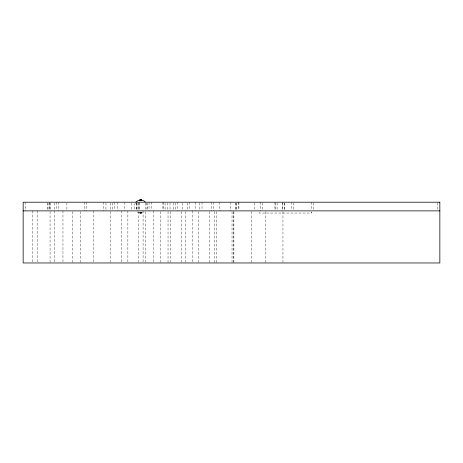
<?xml version="1.0" encoding="UTF-8"?>
<svg xmlns="http://www.w3.org/2000/svg" width="463" height="463" viewBox="0 0 463 463"><rect width="100%" height="100%" fill="white"/><g stroke="black" fill="none" stroke-linecap="round" stroke-linejoin="round"><path stroke-width="0.35" stroke-dasharray="2.31 1.74" d="M311.205 213.049L311.205 211.967L311.205 213.049L259.118 213.049L259.118 211.967M135.231 202.921L134.137 206.544L135.231 210.161M137.031 211.956L139.375 212.928L140.891 212.928M139.398 212.928L141.134 212.928M139.473 212.928L141.354 212.928M139.589 212.928L141.545 212.928M139.745 212.928L141.701 212.928M139.942 212.928L141.817 212.928M140.162 212.928L141.892 212.928M140.399 212.928L140.648 213.049A6.511 6.511 0 0 0 144.265 211.956M437.68 202.927L437.68 210.879M313.376 202.927L313.376 210.156M311.205 202.204L311.205 210.156M293.843 202.927L293.843 210.156M291.673 202.204L291.673 210.156M284.809 202.927L284.809 210.156M284.473 202.927L284.473 210.156M282.957 211.603L282.957 262.243M282.638 202.204L282.638 210.156M282.303 202.927L282.303 210.156M277.088 202.927L277.088 210.156M275.664 202.927L275.664 210.156M274.918 202.204L274.918 210.156M265.594 211.603L265.594 262.967M262.822 202.927L262.822 210.156M260.652 202.204L260.652 210.879M254.691 202.927L254.691 210.156M251.27 211.603L251.27 262.243M238.914 202.204L238.914 210.156M238.202 202.204L238.202 210.156M236.743 202.927L236.743 210.156M236.032 202.927L236.032 210.156M235.459 202.927L235.459 210.156M233.902 211.603L233.902 262.967M233.653 211.603L233.653 262.243M232.032 211.603L232.032 262.243M230.481 202.204L230.481 210.879M219.381 202.204L219.381 210.879M216.29 211.603L216.29 262.967M214.67 211.603L214.67 262.967M213.414 202.204L213.414 210.879M211.244 202.204L211.244 210.879M209.785 211.603L209.785 262.243M202.018 202.204L202.018 210.156M199.848 202.927L199.848 210.879M198.592 211.603L198.592 262.243M195.166 202.204L195.166 210.879M192.423 210.879L192.423 262.243M189.541 202.204L189.541 210.156M187.37 202.927L187.37 210.156M185.403 211.603L185.403 262.243M182.486 202.927L182.486 210.156M181.23 211.603L181.23 262.243M177.804 202.204L177.804 210.879M175.633 202.927L175.633 210.156M173.255 202.927L173.255 210.156M170.697 211.603L170.697 262.243M170.008 202.927L170.008 210.879M168.04 211.603L168.04 262.967M167.838 202.927L167.838 210.156M165.077 202.927L165.077 210.156M163.3 202.204L163.3 210.879M162.907 202.204L162.907 210.156M160.453 211.603L160.453 262.243M153.334 210.879L153.334 262.243M151.21 202.204L151.21 210.156M149.04 202.204L149.04 210.879M147.159 202.927L147.159 210.156M145.347 202.927L145.347 210.156M145.226 211.603L145.226 262.243M143.09 210.879L143.09 262.243M139.224 202.927L139.224 210.156M138.981 202.204L138.981 210.156M138.564 211.603L138.564 262.243M138.466 202.927L138.466 210.156M137.054 202.927L137.054 210.879M136.811 202.927L136.811 210.156M136.296 202.927L136.296 210.879M131.677 202.927L131.677 210.156M127.863 210.879L127.863 262.243M124.825 202.204L124.825 210.879M121.202 210.879L121.202 262.243M117.683 202.204L117.683 210.879M114.726 202.204L114.726 210.156M112.555 202.927L112.555 210.156M110.634 202.927L110.634 210.156M110.634 211.603L110.634 262.243M105.952 202.927L105.952 210.156M103.781 202.204L103.781 210.879M93.271 210.879L93.271 262.243M86.419 202.204L86.419 210.879M84.249 202.204L84.249 210.879M80.325 211.603L80.325 262.243M72.187 211.603L72.187 262.243M66.886 202.927L66.886 210.156M62.962 210.879L62.962 262.243M58.529 202.204L58.529 210.879M56.359 202.204L56.359 210.156M54.825 210.879L54.784 262.243M54.188 202.927L54.188 210.156M50.201 202.927L50.201 210.156M50.068 211.603L50.068 262.243M49.865 202.204L49.865 210.156M49.535 202.927L49.535 210.156M48.03 202.927L48.03 210.156M47.695 202.927L47.695 210.156M37.422 210.879L37.422 262.243M32.705 210.879L32.705 262.243M25.32 202.204L25.32 210.879M146.059 202.921A6.511 6.511 0 0 1 146.059 210.161"/><path stroke-width="0.69" d="M136.041 201.937L138.153 200.525L141.892 200.155M140.399 200.155L141.817 200.155M140.162 200.155L141.701 200.155M139.942 200.155L141.545 200.155M139.745 200.155L141.354 200.155M139.589 200.155L141.134 200.155M139.473 200.155L140.648 200.033A6.511 6.511 0 0 1 145.249 201.937M139.375 200.155L140.891 200.155M23.15 210.879L439.85 210.879M439.85 202.204L23.15 202.204L23.15 262.967L439.85 262.967L439.85 202.204"/></g></svg>
